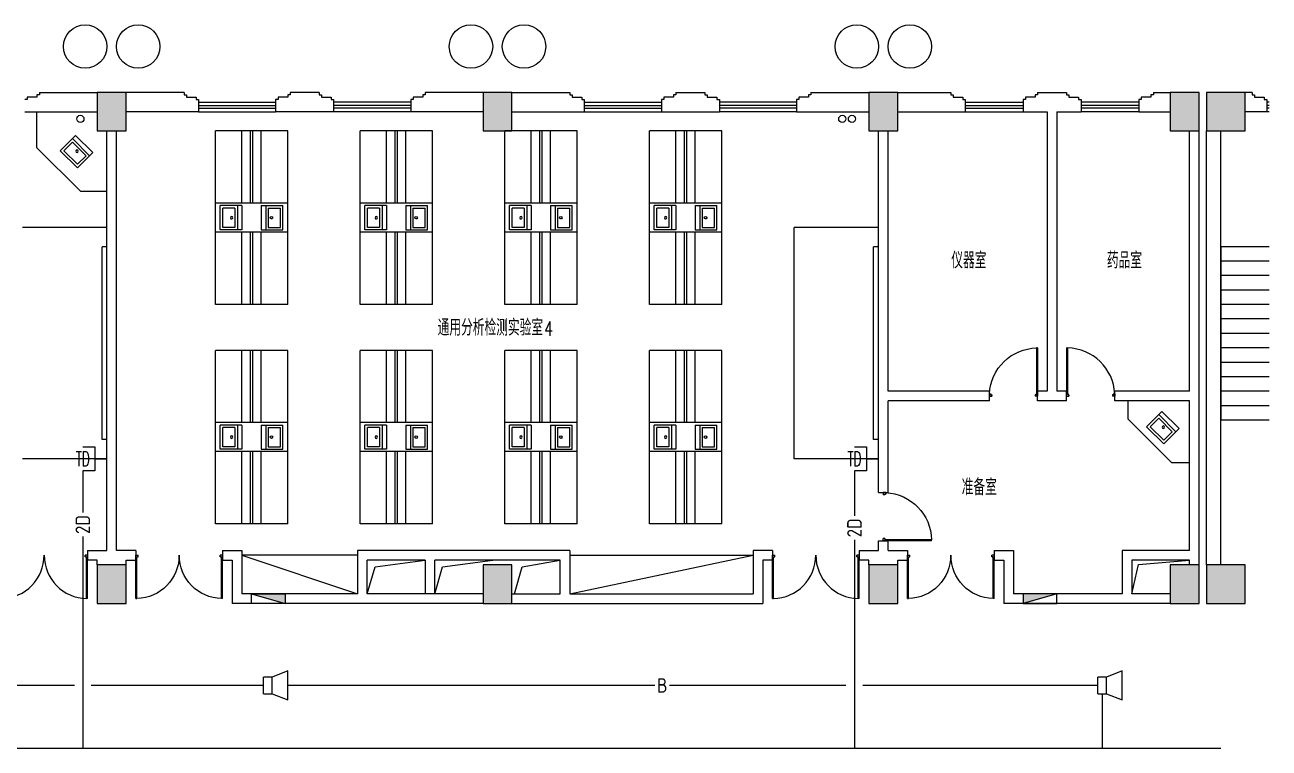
# Model space of a CAD drawing. Extents: x 190999 to 834799, y -200814 to 215286.
# Drawn here: x 259012 to 284812, y 10067 to 25067 of the extents above; entities that cross this region are included whole.
import ezdxf
from ezdxf.enums import TextEntityAlignment as Align

# ---------------------------------------------------------------- set-up
doc = ezdxf.new("R2010")
doc.units = 0
doc.header["$LTSCALE"] = 1000
doc.header["$MEASUREMENT"] = 0
for name, color, linetype in [('00-EQUIP', 3, 'Continuous'), ('00-SIG_TEXT', 7, 'Continuous'), ('00-WIRE-4', 6, 'Continuous'), ('A-墙线', 2, 'Continuous'), ('A-外包装修', 250, 'Continuous'), ('A-外窗', 145, 'Continuous'), ('A-家具', 250, 'Continuous'), ('A-门', 167, 'Continuous'), ('COLUMN', 2, 'Continuous'), ('EQUIP_消火栓', 6, 'Continuous'), ('PUB_HATCH', 250, 'Continuous'), ('STAIR', 5, 'Continuous'), ('房间名称', 7, 'Continuous'), ('桥架', 1, 'Continuous'), ('洞口线', 177, 'Continuous'), ('雨水管', 3, 'Continuous')]:
    doc.layers.add(name, color=color, linetype=linetype)
doc.styles.add('-GBCBIGGBENOR', font='GBENOR.shx', dxfattribs={"bigfont": 'GBCBIG.shx'})
doc.styles.add('_COMPLEX', font='COMPLEX.shx', dxfattribs={"width": 0.5})
doc.styles.add('_TCH_DIM', font='SIMPLEX', dxfattribs={"bigfont": 'GBCBIG'})
doc.styles.get("Standard").update_dxf_attribs({"font": 'simhei.ttf'})
doc.styles.add('zz-1', font='arial.ttf', dxfattribs={"width": 0.8})

# ---------------------------------------------------------------- blocks, each defined once
blk = doc.blocks.new('m1000')
at = {"layer": 'A-墙线'}
for p, q in [((0, 0), (0, 200)), ((1000, 0), (1000, 200))]:
    blk.add_line(p, q, dxfattribs=at)
at = {"layer": 'A-门'}
for p, q in [((0, 1100), (0, 100)), ((0, 1100), (20, 1100)), ((20, 1100), (20, 150)), ((0, 150), (30, 150)), ((0, 100), (50, 100)), ((30, 150), (30, 130)), ((30, 130), (50, 130)), ((50, 130), (50, 100)), ((950, 130), (950, 100)), ((970, 130), (950, 130)), ((1000, 100), (950, 100)), ((970, 150), (970, 130)), ((1000, 150), (970, 150)), ((1000, 150), (1000, 100))]:
    blk.add_line(p, q, dxfattribs=at)
blk.add_arc((0, 100), 1000, 2.866, 88.854, dxfattribs=at)
blk = doc.blocks.new('m1800')
at = {"layer": 'A-墙线'}
for p, q in [((-900, -100), (-900, 100)), ((900, -100), (900, 100))]:
    blk.add_line(p, q, dxfattribs=at)
at = {"layer": 'A-门'}
for p, q in [((-900, 900), (-900, 0)), ((-900, 900), (-880, 900)), ((-880, 900), (-880, 50)), ((880, 900), (880, 50)), ((900, 900), (880, 900)), ((900, 900), (900, 0)), ((-900, 50), (-870, 50)), ((-900, 0), (-850, 0)), ((-870, 50), (-870, 30)), ((-870, 30), (-850, 30)), ((-850, 30), (-850, 0)), ((850, 30), (850, 0)), ((870, 30), (850, 30)), ((900, 0), (850, 0)), ((870, 50), (870, 30)), ((900, 50), (870, 50))]:
    blk.add_line(p, q, dxfattribs=at)
for centre, start, end in [((-900, 0), 0, 88.7267), ((900, 0), 91.2733, 180)]:
    blk.add_arc(centre, 900, start, end, dxfattribs=at)
blk = doc.blocks.new('$TwtSys$00000434')
for p, q in [((-0.5, 0.5), (-0.5, -0.5)), ((-0.5, -0.5), (0.5, 0.5)), ((0.5, 0.5), (-0.5, 0.5)), ((0.5, -0.5), (0.5, 0.5)), ((-0.5, -0.5), (0.5, -0.5))]:
    blk.add_line(p, q)
blk.add_solid([(0.5, -0.5), (0.5, 0.5), (-0.5, -0.5)])
blk = doc.blocks.new('$plan$00001609')
at = {"linetype": 'Continuous'}
for p, q in [((0, -251), (0, 251)), ((0, 251), (450, 251)), ((93, -251), (93, 251)), ((146, -199), (146, 199)), ((146, 199), (397, 199)), ((397, 199), (397, -199)), ((450, 251), (450, -251)), ((0, -251), (450, -251)), ((146, -199), (397, -199))]:
    blk.add_line(p, q, dxfattribs=at)
blk.add_line((238, 2), (238, 0))
blk.add_arc((212, 0), 26, 4.716, 0, dxfattribs=at)
at = {"style": 'zz-1'}
for tag in ['YSIZE', 'XSIZE']:
    blk.add_attdef(tag, (0, 0), '', height=0.5, dxfattribs=at)
blk = doc.blocks.new('_LINKPT1')
at = {"color": 0}
blk.add_line((0, 0), (0, 0), dxfattribs=at)
blk = doc.blocks.new('IO37IMB6')
for p, q in [((-0.5, 0.499), (-0.5, 0.999)), ((0.5, 0.999), (0.5, 0.499)), ((0.5, 0.499), (-0.5, 0.499)), ((0, 0.5), (0, 0))]:
    blk.add_line(p, q)
at = {"xscale": 0.002, "yscale": 0.002, "zscale": 0.002}
for p in [(0, 1.384), (-0.5, 0.499), (0, 0), (0.5, 0.499)]:
    blk.add_blockref('_LINKPT1', p, dxfattribs=at)
at = {"style": '_COMPLEX', "width": 0.6, "flags": 8}
blk.add_attdef('$TEXT$', text='', height=0.6, dxfattribs=at).set_placement((0, 1), align=Align.MIDDLE_CENTER)
at = {"flags": 9}
blk.add_attdef('A', (0, 0), '', height=0.00002, dxfattribs=at)
blk = doc.blocks.new('OS28WV87')
for p, q in [((0.35, 0.35), (1, 0.6)), ((1, 0.6), (1, -0.6)), ((0, 0.35), (0, -0.35)), ((0, 0.35), (0.35, 0.35)), ((0.35, 0.35), (0.35, -0.35)), ((0.35, -0.35), (0, -0.35)), ((1, -0.6), (0.35, -0.35))]:
    blk.add_line(p, q)
at = {"xscale": 0.002, "yscale": 0.002, "zscale": 0.002}
for p in [(0, 0), (0.175, 0.35), (1, 0), (0.175, -0.35)]:
    blk.add_blockref('_LINKPT1', p, dxfattribs=at)
at = {"flags": 9}
blk.add_attdef('A', (0, 0), '', height=0.00002, dxfattribs=at)

msp = doc.modelspace()

# ---------------------------------------------------------------- hatches: boundary and pattern name
at = {"layer": 'PUB_HATCH'}
for points in [[(261111.6, 23667.4), (260511.6, 23667.4), (260511.6, 22867.4), (261111.6, 22867.4)], [(269111.6, 23667.4), (268511.6, 23667.4), (268511.6, 22867.4), (269111.6, 22867.4)], [(277111.6, 23667.4), (276511.6, 23667.4), (276511.6, 22867.4), (277111.6, 22867.4)], [(283361.6, 23667.4), (282761.6, 23667.4), (282761.6, 22867.4), (283361.6, 22867.4)], [(284311.6, 23667.4), (283511.6, 23667.4), (283511.6, 22867.4), (284311.6, 22867.4)], [(261111.6, 13867.4), (260511.6, 13867.4), (260511.6, 13067.4), (261111.6, 13067.4)], [(269111.6, 13867.4), (268511.6, 13867.4), (268511.6, 13067.4), (269111.6, 13067.4)], [(277111.6, 13867.4), (276511.6, 13867.4), (276511.6, 13067.4), (277111.6, 13067.4)], [(283361.6, 13867.4), (282761.6, 13867.4), (282761.6, 13067.4), (283361.6, 13067.4)], [(284311.6, 13867.4), (283511.6, 13867.4), (283511.6, 13067.4), (284311.6, 13067.4)]]:
    msp.add_hatch(color=256, dxfattribs=at).paths.add_polyline_path(points)

# ---------------------------------------------------------------- linework, layer by layer
at = {"layer": '00-WIRE-4'}
for p, q in [((260212.1, 15817.4), (260212.1, 14955.2)), ((276212.1, 15817.4), (276212.1, 14886.1)), ((260212.1, 14454.6), (260212.1, 10067.4)), ((276212.1, 14385.6), (276212.1, 10067.4)), ((260037.1, 11367.4), (255297.3, 11367.4)), ((263961.6, 11367.4), (260387.1, 11367.4)), ((272076.2, 11367.4), (264461.6, 11367.4)), ((276037.1, 11367.4), (272381.2, 11367.4)), ((281261.6, 11367.4), (276387.1, 11367.4)), ((281349.1, 11192.4), (281349.1, 10067.4))]:
    msp.add_line(p, q, dxfattribs=at)
at = {"layer": 'A-墙线'}
for p, q in [((259061.6, 23517.4), (259011.6, 23517.4)), ((259061.6, 23567.4), (259061.6, 23517.4)), ((259261.6, 23567.4), (259061.6, 23567.4)), ((259261.6, 23617.4), (259261.6, 23567.4)), ((259311.6, 23617.4), (259261.6, 23617.4)), ((259311.6, 23667.4), (260511.6, 23667.4)), ((259311.6, 23667.4), (259311.6, 23617.4)), ((262311.6, 23667.4), (261111.6, 23667.4)), ((262311.6, 23667.4), (262311.6, 23617.4)), ((262311.6, 23617.4), (262361.6, 23617.4)), ((262361.6, 23617.4), (262361.6, 23567.4)), ((262361.6, 23567.4), (262561.6, 23567.4)), ((262561.6, 23567.4), (262561.6, 23517.4)), ((262561.6, 23517.4), (262611.6, 23517.4)), ((262611.6, 23517.4), (262611.6, 23267.4)), ((264261.6, 23517.4), (264211.6, 23517.4)), ((264211.6, 23517.4), (264211.6, 23267.4)), ((264261.6, 23567.4), (264261.6, 23517.4)), ((264461.6, 23567.4), (264261.6, 23567.4)), ((264461.6, 23617.4), (264461.6, 23567.4)), ((264511.6, 23617.4), (264461.6, 23617.4)), ((265111.6, 23667.4), (264511.6, 23667.4)), ((264511.6, 23667.4), (264511.6, 23617.4)), ((265111.6, 23667.4), (265111.6, 23617.4)), ((265111.6, 23617.4), (265161.6, 23617.4)), ((265161.6, 23617.4), (265161.6, 23567.4)), ((265161.6, 23567.4), (265361.6, 23567.4)), ((265361.6, 23567.4), (265361.6, 23517.4)), ((265361.6, 23517.4), (265411.6, 23517.4)), ((265411.6, 23517.4), (265411.6, 23267.4)), ((267061.6, 23517.4), (267011.6, 23517.4)), ((267011.6, 23517.4), (267011.6, 23267.4)), ((267061.6, 23567.4), (267061.6, 23517.4)), ((267261.6, 23567.4), (267061.6, 23567.4)), ((267261.6, 23617.4), (267261.6, 23567.4)), ((267311.6, 23617.4), (267261.6, 23617.4)), ((268511.6, 23667.4), (267311.6, 23667.4)), ((267311.6, 23667.4), (267311.6, 23617.4)), ((269111.6, 23667.4), (270311.6, 23667.4)), ((270311.6, 23667.4), (270311.6, 23617.4)), ((270311.6, 23617.4), (270361.6, 23617.4)), ((270361.6, 23617.4), (270361.6, 23567.4)), ((270361.6, 23567.4), (270561.6, 23567.4)), ((270561.6, 23567.4), (270561.6, 23517.4)), ((270561.6, 23517.4), (270611.6, 23517.4)), ((270611.6, 23517.4), (270611.6, 23267.4)), ((272261.6, 23517.4), (272211.6, 23517.4)), ((272211.6, 23517.4), (272211.6, 23267.4)), ((272261.6, 23567.4), (272261.6, 23517.4)), ((272461.6, 23567.4), (272261.6, 23567.4)), ((272461.6, 23617.4), (272461.6, 23567.4)), ((272511.6, 23617.4), (272461.6, 23617.4)), ((272511.6, 23667.4), (273111.6, 23667.4)), ((272511.6, 23667.4), (272511.6, 23617.4)), ((273111.6, 23667.4), (273111.6, 23617.4)), ((273111.6, 23617.4), (273161.6, 23617.4)), ((273161.6, 23617.4), (273161.6, 23567.4)), ((273161.6, 23567.4), (273361.6, 23567.4)), ((273361.6, 23567.4), (273361.6, 23517.4)), ((273361.6, 23517.4), (273411.6, 23517.4)), ((273411.6, 23517.4), (273411.6, 23267.4)), ((275061.6, 23517.4), (275011.6, 23517.4)), ((275011.6, 23517.4), (275011.6, 23267.4)), ((275061.6, 23567.4), (275061.6, 23517.4)), ((275261.6, 23567.4), (275061.6, 23567.4)), ((275261.6, 23617.4), (275261.6, 23567.4)), ((275311.6, 23617.4), (275261.6, 23617.4)), ((275311.6, 23667.4), (276511.6, 23667.4)), ((275311.6, 23667.4), (275311.6, 23617.4)), ((277111.6, 23667.4), (278211.6, 23667.4)), ((278211.6, 23667.4), (278211.6, 23617.4)), ((278211.6, 23617.4), (278261.6, 23617.4)), ((278261.6, 23617.4), (278261.6, 23567.4)), ((278261.6, 23567.4), (278461.6, 23567.4)), ((278461.6, 23567.4), (278461.6, 23517.4)), ((278461.6, 23517.4), (278511.6, 23517.4)), ((278511.6, 23517.4), (278511.6, 23267.4)), ((279761.6, 23517.4), (279711.6, 23517.4)), ((279711.6, 23517.4), (279711.6, 23267.4)), ((279761.6, 23567.4), (279761.6, 23517.4)), ((279961.6, 23567.4), (279761.6, 23567.4)), ((279961.6, 23617.4), (279961.6, 23567.4)), ((280011.6, 23617.4), (279961.6, 23617.4)), ((280011.6, 23667.4), (280611.6, 23667.4)), ((280011.6, 23667.4), (280011.6, 23617.4)), ((280611.6, 23667.4), (280611.6, 23617.4)), ((280611.6, 23617.4), (280661.6, 23617.4)), ((280661.6, 23617.4), (280661.6, 23567.4)), ((280661.6, 23567.4), (280861.6, 23567.4)), ((280861.6, 23567.4), (280861.6, 23517.4)), ((280861.6, 23517.4), (280911.6, 23517.4)), ((280911.6, 23517.4), (280911.6, 23267.4)), ((282161.6, 23517.4), (282111.6, 23517.4)), ((282111.6, 23517.4), (282111.6, 23267.4)), ((282161.6, 23567.4), (282161.6, 23517.4)), ((282361.6, 23567.4), (282161.6, 23567.4)), ((282361.6, 23617.4), (282361.6, 23567.4)), ((282411.6, 23617.4), (282361.6, 23617.4)), ((282411.6, 23667.4), (282761.6, 23667.4)), ((282411.6, 23667.4), (282411.6, 23617.4)), ((284461.6, 23667.4), (284311.6, 23667.4)), ((284461.6, 23667.4), (284461.6, 23617.4)), ((284461.6, 23617.4), (284511.6, 23617.4)), ((284511.6, 23617.4), (284511.6, 23567.4)), ((284511.6, 23567.4), (284711.6, 23567.4)), ((284711.6, 23567.4), (284711.6, 23517.4)), ((284711.6, 23517.4), (284761.6, 23517.4)), ((284761.6, 23517.4), (284761.6, 23267.4)), ((259011.6, 23267.4), (260511.6, 23267.4)), ((262611.6, 23267.4), (261111.6, 23267.4)), ((265411.6, 23267.4), (264211.6, 23267.4)), ((268511.6, 23267.4), (267011.6, 23267.4)), ((269111.6, 23267.4), (270611.6, 23267.4)), ((272211.6, 23267.4), (273411.6, 23267.4)), ((275011.6, 23267.4), (276511.6, 23267.4)), ((277111.6, 23267.4), (278511.6, 23267.4)), ((279711.6, 23267.4), (280211.6, 23267.4)), ((280211.6, 23267.4), (280211.6, 17467.4)), ((280411.6, 23267.4), (280411.6, 17467.4)), ((280411.6, 23267.4), (280911.6, 23267.4)), ((282111.6, 23267.4), (282761.6, 23267.4)), ((284761.6, 23267.4), (284311.6, 23267.4)), ((260711.6, 14167.4), (260711.6, 22867.4)), ((260911.6, 14167.4), (260911.6, 22867.4)), ((276711.6, 15367.4), (276711.6, 22867.4)), ((276911.6, 17467.4), (276911.6, 22867.4)), ((283161.6, 17467.4), (283161.6, 22867.4)), ((283361.6, 13867.4), (283361.6, 22867.4)), ((283511.6, 13867.4), (283511.6, 22867.4)), ((283811.6, 13867.4), (283811.6, 22867.4)), ((279011.6, 17467.4), (276911.6, 17467.4)), ((280211.6, 17467.4), (280011.6, 17467.4)), ((280611.6, 17467.4), (280411.6, 17467.4)), ((283161.6, 17467.4), (281611.6, 17467.4)), ((276911.6, 15367.4), (276911.6, 17267.4)), ((279011.6, 17267.4), (276911.6, 17267.4)), ((280611.6, 17267.4), (280011.6, 17267.4)), ((283161.6, 17267.4), (281611.6, 17267.4)), ((283161.6, 14167.4), (283161.6, 17267.4)), ((276711.6, 14167.4), (276711.6, 14367.4)), ((276911.6, 14167.4), (276911.6, 14367.4)), ((260311.6, 14167.4), (260711.6, 14167.4)), ((260511.6, 13967.4), (260311.6, 13967.4)), ((260511.6, 13867.4), (260511.6, 13967.4)), ((261311.6, 14167.4), (260911.6, 14167.4)), ((261111.6, 13967.4), (261311.6, 13967.4)), ((261111.6, 13867.4), (261111.6, 13967.4)), ((263111.6, 14167.4), (263511.6, 14167.4)), ((263111.6, 13967.4), (263311.6, 13967.4)), ((263311.6, 13967.4), (263311.6, 13067.4)), ((263511.6, 14167.4), (263511.6, 13267.4)), ((270311.6, 14167.4), (265911.6, 14167.4)), ((265911.6, 14167.4), (265911.6, 13267.4)), ((267311.6, 13967.4), (266111.6, 13967.4)), ((266111.6, 13267.4), (266111.6, 13967.4)), ((267311.6, 13967.4), (267311.6, 13267.4)), ((270111.6, 13967.4), (267511.6, 13967.4)), ((267511.6, 13267.4), (267511.6, 13967.4)), ((270111.6, 13267.4), (270111.6, 13967.4)), ((270311.6, 14167.4), (270311.6, 13267.4)), ((274511.6, 14167.4), (274111.6, 14167.4)), ((274111.6, 14167.4), (274111.6, 13267.4)), ((274511.6, 13967.4), (274311.6, 13967.4)), ((274311.6, 13967.4), (274311.6, 13067.4)), ((276311.6, 14167.4), (276711.6, 14167.4)), ((276511.6, 13967.4), (276311.6, 13967.4)), ((276511.6, 13867.4), (276511.6, 13967.4)), ((276911.6, 14167.4), (277311.6, 14167.4)), ((277111.6, 13967.4), (277311.6, 13967.4)), ((277111.6, 13867.4), (277111.6, 13967.4)), ((279111.6, 14167.4), (279511.6, 14167.4)), ((279111.6, 13967.4), (279311.6, 13967.4)), ((279311.6, 13967.4), (279311.6, 13067.4)), ((279511.6, 14167.4), (279511.6, 13267.4)), ((283161.6, 13867.4), (283161.6, 13967.4)), ((265911.6, 13267.4), (263511.6, 13267.4)), ((268511.6, 13267.4), (266111.6, 13267.4)), ((269111.6, 13267.4), (270111.6, 13267.4)), ((270311.6, 13267.4), (274111.6, 13267.4)), ((281761.6, 13267.4), (279511.6, 13267.4)), ((282761.6, 13267.4), (281961.6, 13267.4)), ((268511.6, 13067.4), (263311.6, 13067.4)), ((269111.6, 13067.4), (274311.6, 13067.4)), ((282761.6, 13067.4), (279311.6, 13067.4))]:
    msp.add_line(p, q, dxfattribs=at)
for points in [[(283161.6, 14167.4), (281761.6, 14167.4), (281761.6, 13267.4)], [(282661.6, 13967.4), (281961.6, 13967.4), (281961.6, 13267.4)], [(283161.6, 13967.4), (281961.6, 13967.4), (281961.6, 13267.4)]]:
    msp.add_lwpolyline(points, dxfattribs=at)
at = {"layer": 'A-外包装修'}
for centre in [(260261.6, 24617.4), (261361.6, 24617.4), (268261.6, 24617.4), (269361.6, 24617.4), (276261.6, 24617.4), (277361.6, 24617.4)]:
    msp.add_circle(centre, 450, dxfattribs=at)
at = {"layer": 'A-外窗'}
for p, q in [((262611.6, 23467.4), (264211.6, 23467.4)), ((262611.6, 23397.4), (264211.6, 23397.4)), ((262611.6, 23337.4), (264211.6, 23337.4)), ((262611.6, 23267.4), (264211.6, 23267.4)), ((267011.6, 23467.4), (265411.6, 23467.4)), ((267011.6, 23397.4), (265411.6, 23397.4)), ((267011.6, 23337.4), (265411.6, 23337.4)), ((267011.6, 23267.4), (265411.6, 23267.4)), ((270611.6, 23467.4), (272211.6, 23467.4)), ((270611.6, 23397.4), (272211.6, 23397.4)), ((270611.6, 23337.4), (272211.6, 23337.4)), ((270611.6, 23267.4), (272211.6, 23267.4)), ((275011.6, 23467.4), (273411.6, 23467.4)), ((275011.6, 23397.4), (273411.6, 23397.4)), ((275011.6, 23337.4), (273411.6, 23337.4)), ((275011.6, 23267.4), (273411.6, 23267.4)), ((278511.6, 23467.4), (279711.6, 23467.4)), ((278511.6, 23397.4), (279711.6, 23397.4)), ((278511.6, 23337.4), (279711.6, 23337.4)), ((278511.6, 23267.4), (279711.6, 23267.4)), ((282111.6, 23467.4), (280911.6, 23467.4)), ((282111.6, 23397.4), (280911.6, 23397.4)), ((282111.6, 23337.4), (280911.6, 23337.4)), ((282111.6, 23267.4), (280911.6, 23267.4)), ((284811.6, 23467.4), (284761.6, 23467.4)), ((284811.6, 23397.4), (284761.6, 23397.4)), ((284811.6, 23337.4), (284761.6, 23337.4)), ((284811.6, 23267.4), (284761.6, 23267.4))]:
    msp.add_line(p, q, dxfattribs=at)
at = {"layer": 'A-家具'}
for p, q in [((259261.6, 22517.4), (259261.6, 23267.4)), ((262961.6, 19267.4), (262961.6, 22867.4)), ((264461.6, 22867.4), (262961.6, 22867.4)), ((263511.6, 21367.4), (263511.6, 22867.4)), ((263686.6, 21367.4), (263686.6, 22867.4)), ((263736.6, 21367.4), (263736.6, 22867.4)), ((263911.6, 21367.4), (263911.6, 22867.4)), ((264461.6, 19267.4), (264461.6, 22867.4)), ((265961.6, 19267.4), (265961.6, 22867.4)), ((267461.6, 22867.4), (265961.6, 22867.4)), ((266511.6, 21367.4), (266511.6, 22867.4)), ((266686.6, 21367.4), (266686.6, 22867.4)), ((266736.6, 21367.4), (266736.6, 22867.4)), ((266911.6, 21367.4), (266911.6, 22867.4)), ((267461.6, 19267.4), (267461.6, 22867.4)), ((268961.6, 19267.4), (268961.6, 22867.4)), ((270461.6, 22867.4), (268961.6, 22867.4)), ((269511.6, 21367.4), (269511.6, 22867.4)), ((269686.6, 21367.4), (269686.6, 22867.4)), ((269736.6, 21367.4), (269736.6, 22867.4)), ((269911.6, 21367.4), (269911.6, 22867.4)), ((270461.6, 19267.4), (270461.6, 22867.4)), ((271961.6, 19267.4), (271961.6, 22867.4)), ((273461.6, 22867.4), (271961.6, 22867.4)), ((272511.6, 21367.4), (272511.6, 22867.4)), ((272686.6, 21367.4), (272686.6, 22867.4)), ((272736.6, 21367.4), (272736.6, 22867.4)), ((272911.6, 21367.4), (272911.6, 22867.4)), ((273461.6, 19267.4), (273461.6, 22867.4)), ((259261.6, 22517.4), (260161.6, 21617.4)), ((260161.6, 21617.4), (260711.6, 21617.4)), ((264461.6, 21367.4), (262961.6, 21367.4)), ((267461.6, 21367.4), (265961.6, 21367.4)), ((270461.6, 21367.4), (268961.6, 21367.4)), ((273461.6, 21367.4), (271961.6, 21367.4)), ((260711.6, 20867.4), (258961.6, 20867.4)), ((264461.6, 20767.4), (262961.6, 20767.4)), ((263511.6, 19267.4), (263511.6, 20767.4)), ((263686.6, 19267.4), (263686.6, 20767.4)), ((263736.6, 19267.4), (263736.6, 20767.4)), ((263911.6, 19267.4), (263911.6, 20767.4)), ((267461.6, 20767.4), (265961.6, 20767.4)), ((266511.6, 19267.4), (266511.6, 20767.4)), ((266686.6, 19267.4), (266686.6, 20767.4)), ((266736.6, 19267.4), (266736.6, 20767.4)), ((266911.6, 19267.4), (266911.6, 20767.4)), ((270461.6, 20767.4), (268961.6, 20767.4)), ((269511.6, 19267.4), (269511.6, 20767.4)), ((269686.6, 19267.4), (269686.6, 20767.4)), ((269736.6, 19267.4), (269736.6, 20767.4)), ((269911.6, 19267.4), (269911.6, 20767.4)), ((273461.6, 20767.4), (271961.6, 20767.4)), ((272511.6, 19267.4), (272511.6, 20767.4)), ((272686.6, 19267.4), (272686.6, 20767.4)), ((272736.6, 19267.4), (272736.6, 20767.4)), ((272911.6, 19267.4), (272911.6, 20767.4)), ((274961.6, 16067.4), (274961.6, 20867.4)), ((276711.6, 20867.4), (274961.6, 20867.4)), ((260611.6, 16467.4), (260611.6, 20467.4)), ((260711.6, 20467.4), (260611.6, 20467.4)), ((276611.6, 16467.4), (276611.6, 20467.4)), ((276711.6, 20467.4), (276611.6, 20467.4)), ((264461.6, 19267.4), (262961.6, 19267.4)), ((267461.6, 19267.4), (265961.6, 19267.4)), ((270461.6, 19267.4), (268961.6, 19267.4)), ((273461.6, 19267.4), (271961.6, 19267.4)), ((262961.6, 14717.4), (262961.6, 18317.4)), ((264461.6, 18317.4), (262961.6, 18317.4)), ((263511.6, 16817.4), (263511.6, 18317.4)), ((263686.6, 16817.4), (263686.6, 18317.4)), ((263736.6, 16817.4), (263736.6, 18317.4)), ((263911.6, 16817.4), (263911.6, 18317.4)), ((264461.6, 14717.4), (264461.6, 18317.4)), ((265961.6, 14717.4), (265961.6, 18317.4)), ((267461.6, 18317.4), (265961.6, 18317.4)), ((266511.6, 16817.4), (266511.6, 18317.4)), ((266686.6, 16817.4), (266686.6, 18317.4)), ((266736.6, 16817.4), (266736.6, 18317.4)), ((266911.6, 16817.4), (266911.6, 18317.4)), ((267461.6, 14717.4), (267461.6, 18317.4)), ((270461.6, 18317.4), (268961.6, 18317.4)), ((268961.6, 14717.4), (268961.6, 18317.4)), ((269511.6, 16817.4), (269511.6, 18317.4)), ((269686.6, 16817.4), (269686.6, 18317.4)), ((269736.6, 16817.4), (269736.6, 18317.4)), ((269911.6, 16817.4), (269911.6, 18317.4)), ((270461.6, 14717.4), (270461.6, 18317.4)), ((271961.6, 14717.4), (271961.6, 18317.4)), ((273461.6, 18317.4), (271961.6, 18317.4)), ((272511.6, 16817.4), (272511.6, 18317.4)), ((272686.6, 16817.4), (272686.6, 18317.4)), ((272736.6, 16817.4), (272736.6, 18317.4)), ((272911.6, 16817.4), (272911.6, 18317.4)), ((273461.6, 14717.4), (273461.6, 18317.4)), ((281886.6, 16892.4), (281886.6, 17267.4)), ((264461.6, 16817.4), (262961.6, 16817.4)), ((267461.6, 16817.4), (265961.6, 16817.4)), ((270461.6, 16817.4), (268961.6, 16817.4)), ((273461.6, 16817.4), (271961.6, 16817.4)), ((281886.6, 16892.4), (282786.6, 15992.4)), ((260711.6, 16467.4), (260611.6, 16467.4)), ((276711.6, 16467.4), (276611.6, 16467.4)), ((260711.6, 16067.4), (258961.6, 16067.4)), ((264461.6, 16217.4), (262961.6, 16217.4)), ((263511.6, 14717.4), (263511.6, 16217.4)), ((263686.6, 14717.4), (263686.6, 16217.4)), ((263736.6, 14717.4), (263736.6, 16217.4)), ((263911.6, 14717.4), (263911.6, 16217.4)), ((267461.6, 16217.4), (265961.6, 16217.4)), ((266511.6, 14717.4), (266511.6, 16217.4)), ((266686.6, 14717.4), (266686.6, 16217.4)), ((266736.6, 14717.4), (266736.6, 16217.4)), ((266911.6, 14717.4), (266911.6, 16217.4)), ((270461.6, 16217.4), (268961.6, 16217.4)), ((269511.6, 14717.4), (269511.6, 16217.4)), ((269686.6, 14717.4), (269686.6, 16217.4)), ((269736.6, 14717.4), (269736.6, 16217.4)), ((269911.6, 14717.4), (269911.6, 16217.4)), ((273461.6, 16217.4), (271961.6, 16217.4)), ((272511.6, 14717.4), (272511.6, 16217.4)), ((272686.6, 14717.4), (272686.6, 16217.4)), ((272736.6, 14717.4), (272736.6, 16217.4)), ((272911.6, 14717.4), (272911.6, 16217.4)), ((276711.6, 16067.4), (274961.6, 16067.4)), ((282786.6, 15992.4), (283161.6, 15992.4)), ((264461.6, 14717.4), (262961.6, 14717.4)), ((267461.6, 14717.4), (265961.6, 14717.4)), ((270461.6, 14717.4), (268961.6, 14717.4)), ((273461.6, 14717.4), (271961.6, 14717.4)), ((265911.6, 14067.4), (263511.6, 14067.4)), ((263511.6, 14067.4), (265911.6, 13267.4)), ((270311.6, 14067.4), (274111.6, 14067.4)), ((270311.6, 13267.4), (274111.6, 14067.4))]:
    msp.add_line(p, q, dxfattribs=at)
at = {"layer": 'COLUMN'}
for p, q in [((261111.6, 23667.4), (260511.6, 23667.4)), ((260511.6, 23667.4), (260511.6, 22867.4)), ((261111.6, 22867.4), (261111.6, 23667.4)), ((269111.6, 23667.4), (268511.6, 23667.4)), ((268511.6, 23667.4), (268511.6, 22867.4)), ((269111.6, 22867.4), (269111.6, 23667.4)), ((277111.6, 23667.4), (276511.6, 23667.4)), ((276511.6, 23667.4), (276511.6, 22867.4)), ((277111.6, 22867.4), (277111.6, 23667.4)), ((283361.6, 23667.4), (282761.6, 23667.4)), ((282761.6, 23667.4), (282761.6, 22867.4)), ((283361.6, 22867.4), (283361.6, 23667.4)), ((284311.6, 23667.4), (283511.6, 23667.4)), ((283511.6, 23667.4), (283511.6, 22867.4)), ((284311.6, 22867.4), (284311.6, 23667.4)), ((260511.6, 22867.4), (261111.6, 22867.4)), ((268511.6, 22867.4), (269111.6, 22867.4)), ((276511.6, 22867.4), (277111.6, 22867.4)), ((282761.6, 22867.4), (283361.6, 22867.4)), ((283511.6, 22867.4), (284311.6, 22867.4)), ((261111.6, 13867.4), (260511.6, 13867.4)), ((260511.6, 13867.4), (260511.6, 13067.4)), ((261111.6, 13067.4), (261111.6, 13867.4)), ((269111.6, 13867.4), (268511.6, 13867.4)), ((268511.6, 13867.4), (268511.6, 13067.4)), ((269111.6, 13067.4), (269111.6, 13867.4)), ((277111.6, 13867.4), (276511.6, 13867.4)), ((276511.6, 13867.4), (276511.6, 13067.4)), ((277111.6, 13067.4), (277111.6, 13867.4)), ((283361.6, 13867.4), (282761.6, 13867.4)), ((282761.6, 13867.4), (282761.6, 13067.4)), ((283361.6, 13067.4), (283361.6, 13867.4)), ((284311.6, 13867.4), (283511.6, 13867.4)), ((283511.6, 13867.4), (283511.6, 13067.4)), ((284311.6, 13067.4), (284311.6, 13867.4)), ((260511.6, 13067.4), (261111.6, 13067.4)), ((268511.6, 13067.4), (269111.6, 13067.4)), ((276511.6, 13067.4), (277111.6, 13067.4)), ((282761.6, 13067.4), (283361.6, 13067.4)), ((283511.6, 13067.4), (284311.6, 13067.4))]:
    msp.add_line(p, q, dxfattribs=at)
at = {"layer": 'STAIR'}
for p, q in [((283811.6, 20467.4), (283811.6, 16867.4)), ((284811.6, 20467.4), (283811.6, 20467.4)), ((284811.6, 20167.4), (283811.6, 20167.4)), ((284811.6, 19867.4), (283811.6, 19867.4)), ((284811.6, 19567.4), (283811.6, 19567.4)), ((284811.6, 19267.4), (283811.6, 19267.4)), ((284811.6, 18967.4), (283811.6, 18967.4)), ((284811.6, 18667.4), (283811.6, 18667.4)), ((284811.6, 18367.4), (283811.6, 18367.4)), ((284811.6, 18067.4), (283811.6, 18067.4)), ((284811.6, 17767.4), (283811.6, 17767.4)), ((284811.6, 17467.4), (283811.6, 17467.4)), ((284811.6, 17167.4), (283811.6, 17167.4)), ((284811.6, 16867.4), (283811.6, 16867.4))]:
    msp.add_line(p, q, dxfattribs=at)
at = {"layer": '桥架'}
msp.add_line((211111.6, 10067.4), (283811.6, 10067.4), dxfattribs=at)
at = {"layer": '洞口线', "ltscale": 2}
for points in [[(266111.6, 13267.4), (266272.6, 13829.5), (267311.6, 13967.4)], [(267511.6, 13267.4), (267672.6, 13829.5), (268711.6, 13967.4)], [(269161.6, 13267.4), (269322.6, 13829.5), (270111.6, 13967.4)], [(281961.6, 13267.4), (282104.1, 13872.3), (283161.6, 13967.4)]]:
    msp.add_lwpolyline(points, dxfattribs=at)
at = {"layer": '雨水管'}
for centre in [(260161.6, 23117.4), (275961.6, 23117.4), (276161.6, 23117.4)]:
    msp.add_circle(centre, 75, dxfattribs=at)

# ---------------------------------------------------------------- block references
at = {"layer": '00-EQUIP'}
ref = msp.add_blockref('IO37IMB6', (260711.6, 16067.4), dxfattribs=dict(at, xscale=500, yscale=500, zscale=500, rotation=90))
ref.add_attrib('$TEXT$', 'TD', dxfattribs={"layer": '0', "height": 300, "style": '_COMPLEX', "width": 0.6, "flags": 8}).set_placement((260211.6, 16067.4), align=Align.MIDDLE_CENTER)
ref = msp.add_blockref('IO37IMB6', (276711.6, 16067.4), dxfattribs=dict(at, xscale=500, yscale=500, zscale=500, rotation=90))
ref.add_attrib('$TEXT$', 'TD', dxfattribs={"layer": '0', "height": 300, "style": '_COMPLEX', "width": 0.6, "flags": 8}).set_placement((276211.6, 16067.4), align=Align.MIDDLE_CENTER)
at = {"layer": '00-EQUIP', "xscale": -500, "yscale": 500, "zscale": 500, "rotation": 180}
for p in [(263961.6, 11367.4), (281261.6, 11367.4)]:
    msp.add_blockref('OS28WV87', p, dxfattribs=at)
at = {"layer": 'A-家具'}
for p, rotation in [((260242, 22597.7), 225.0000000000001), ((263511.6, 21067.4), 180), ((266511.6, 21067.4), 180), ((269511.6, 21067.4), 180), ((272511.6, 21067.4), 180), ((282767, 16872.7), 225.0000000000001), ((263511.6, 16517.4), 180), ((266511.6, 16517.4), 180), ((269511.6, 16517.4), 180), ((272511.6, 16517.4), 180)]:
    msp.add_blockref('$plan$00001609', p, dxfattribs=dict(at, rotation=rotation))
at = {"layer": 'A-家具', "yscale": -1}
for p in [(263911.6, 21067.4), (266911.6, 21067.4), (269911.6, 21067.4), (272911.6, 21067.4), (263911.6, 16517.4), (266911.6, 16517.4), (269911.6, 16517.4), (272911.6, 16517.4)]:
    msp.add_blockref('$plan$00001609', p, dxfattribs=at)
at = {"layer": 'A-门', "xscale": -1}
msp.add_blockref('m1000', (280011.6, 17267.4), dxfattribs=at)
at = {"layer": 'A-门'}
msp.add_blockref('m1000', (280611.6, 17267.4), dxfattribs=at)
at = {"layer": 'A-门', "xscale": -1}
for name, p, rotation in [('m1000', (276711.6, 14367.4), 270), ('m1800', (262211.6, 14067.4), 180), ('m1800', (278211.6, 14067.4), 180)]:
    msp.add_blockref(name, p, dxfattribs=dict(at, rotation=rotation))
at = {"layer": 'A-门', "rotation": 180}
for p in [(259411.6, 14067.4), (275411.6, 14067.4)]:
    msp.add_blockref('m1800', p, dxfattribs=at)
at = {"layer": 'EQUIP_消火栓', "yscale": 200, "zscale": 700, "rotation": 180}
for p, xscale in [((264061.9, 13167.4), -700), ((280061.6, 13167.4), 700)]:
    msp.add_blockref('$TwtSys$00000434', p, dxfattribs=dict(at, xscale=xscale))

# ---------------------------------------------------------------- texts
at = {"layer": '00-SIG_TEXT', "style": '-GBCBIGGBENOR'}
for p in [(260212.1, 14704.9), (276212.1, 14635.8)]:
    msp.add_text('2D', height=300, rotation=90, dxfattribs=at).set_placement(p, align=Align.MIDDLE_CENTER)
msp.add_text('B', height=300, dxfattribs=at).set_placement((272228.7, 11367.4), align=Align.MIDDLE_CENTER)
at = {"layer": '房间名称', "style": '_TCH_DIM'}
for s, p in [('仪器室', (278221.3, 20015.9)), ('药品室', (281446.6, 20015.9)), ('通用分析检测实验室', (267570.4, 18621.2)), ('准备室', (278436.4, 15312.3))]:
    msp.add_text(s, height=337.59, dxfattribs=at).set_placement(p)
at = {"layer": '房间名称', "style": '_TCH_DIM', "width": 0.705882}
msp.add_text('4', height=297.5, dxfattribs=at).set_placement((269782.1, 18621.2))

doc.saveas('drawing.dxf')
